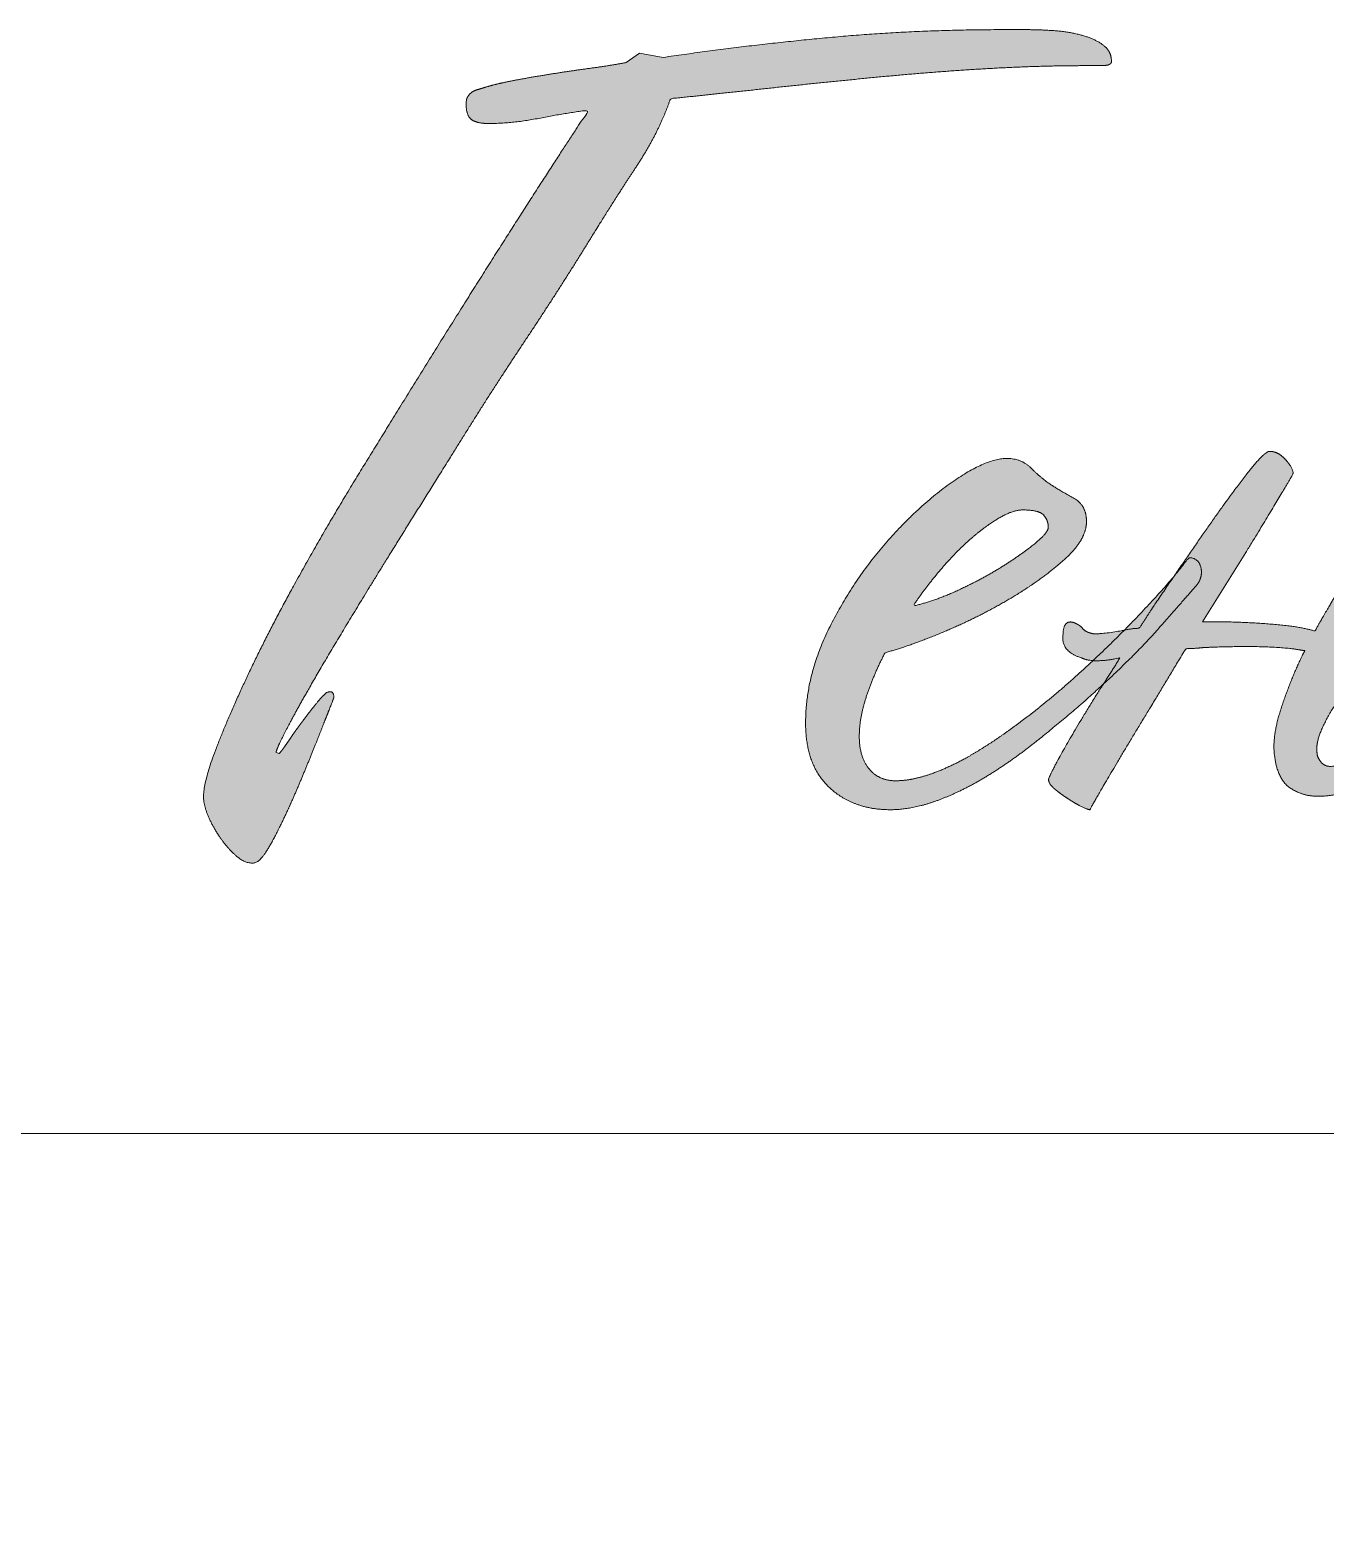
# Model space of a CAD drawing. Header units: metres. Extents: x -1525 to -1043, y -1331 to -1144.
# Drawn here: x -1366.728 to -1366.145, y -1182.446 to -1181.779 of the extents above; entities that cross this region are included whole.
import ezdxf

# ---------------------------------------------------------------- set-up
doc = ezdxf.new("R2010")
doc.units = ezdxf.units.M
doc.header["$MEASUREMENT"] = 0
doc.layers.add('Level 63', color=7, linetype='Continuous', lineweight=0)

# ---------------------------------------------------------------- blocks, each defined once
blk = doc.blocks.new('*U81')
at = {"linetype": 'Continuous', "lineweight": 0}
h = blk.add_hatch(color=5, dxfattribs=at)
edge = h.paths.add_edge_path()
edge.add_spline(control_points=[(-0.52751, 0.19882), (-0.50841, 0.20081), (-0.48812, 0.203), (-0.46783, 0.20519), (-0.44714, 0.20718), (-0.42646, 0.20916), (-0.40617, 0.21036), (-0.38588, 0.21155), (-0.36718, 0.21155)], knot_values=[0, 0, 0, 0.25, 0.25, 0.5, 0.5, 0.75, 0.75, 1, 1, 1], degree=2, periodic=0)
edge.add_line((-0.36718, 0.21155), (-0.36161, 0.21155))
edge.add_spline(control_points=[(-0.36161, 0.21155), (-0.35763, 0.21155), (-0.35763, 0.21313), (-0.35763, 0.2171), (-0.36082, 0.21948), (-0.364, 0.22185), (-0.36897, 0.22324), (-0.37394, 0.22463), (-0.37971, 0.22502), (-0.38548, 0.22542), (-0.39026, 0.22542)], knot_values=[0, 0, 0, 0.2, 0.2, 0.4, 0.4, 0.6, 0.6, 0.8, 0.8, 1, 1, 1], degree=2, periodic=0)
edge.add_line((-0.39026, 0.22542), (-0.3998, 0.22542))
edge.add_spline(control_points=[(-0.3998, 0.22542), (-0.43322, 0.22542), (-0.46565, 0.22244), (-0.49807, 0.21947), (-0.5303, 0.21472)], knot_values=[0, 0, 0, 0.5, 0.5, 1, 1, 1], degree=2, periodic=0)
edge.add_line((-0.5303, 0.21472), (-0.53945, 0.2163))
edge.add_line((-0.53945, 0.2163), (-0.54462, 0.21274))
edge.add_spline(control_points=[(-0.54462, 0.21274), (-0.55098, 0.21155), (-0.55834, 0.21056), (-0.5657, 0.20956), (-0.57326, 0.20837), (-0.58082, 0.20717), (-0.58818, 0.20578), (-0.59554, 0.20439), (-0.60151, 0.2024), (-0.60628, 0.20121), (-0.60628, 0.19683), (-0.60628, 0.19246), (-0.60429, 0.19086), (-0.6023, 0.18927), (-0.59753, 0.18927), (-0.58838, 0.18927), (-0.57823, 0.19126), (-0.56809, 0.19325), (-0.55894, 0.19444)], knot_values=[0, 0, 0, 0.111111, 0.111111, 0.222222, 0.222222, 0.333333, 0.333333, 0.444444, 0.444444, 0.555556, 0.555556, 0.666667, 0.666667, 0.777778, 0.777778, 0.888889, 0.888889, 1, 1, 1], degree=2, periodic=0)
edge.add_spline(control_points=[(-0.55894, 0.19444), (-0.56411, 0.18689), (-0.57465, 0.17058), (-0.5852, 0.15426), (-0.59793, 0.13417), (-0.61066, 0.11408), (-0.62398, 0.0926), (-0.63731, 0.07111), (-0.64805, 0.05361), (-0.65999, 0.03412), (-0.67113, 0.01403), (-0.68227, -0.00606), (-0.69042, -0.02337), (-0.69858, -0.04068), (-0.70335, -0.05361), (-0.70812, -0.06654), (-0.70733, -0.07171), (-0.70693, -0.07489), (-0.70494, -0.07907), (-0.70295, -0.08324), (-0.70017, -0.08702), (-0.69738, -0.0908), (-0.6942, -0.09339), (-0.69102, -0.09597), (-0.68784, -0.09558), (-0.68505, -0.09518), (-0.68028, -0.08603), (-0.6755, -0.07688), (-0.67073, -0.06554), (-0.66595, -0.0542), (-0.66198, -0.04406), (-0.658, -0.03392), (-0.6572, -0.03192)], knot_values=[0, 0, 0, 0.0625, 0.0625, 0.125, 0.125, 0.1875, 0.1875, 0.25, 0.25, 0.3125, 0.3125, 0.375, 0.375, 0.4375, 0.4375, 0.5, 0.5, 0.5625, 0.5625, 0.625, 0.625, 0.6875, 0.6875, 0.75, 0.75, 0.8125, 0.8125, 0.875, 0.875, 0.9375, 0.9375, 1, 1, 1], degree=2, periodic=0)
edge.add_spline(control_points=[(-0.6572, -0.03192), (-0.6572, -0.02874), (-0.65999, -0.02994)], knot_values=[0, 0, 0, 1, 1, 1], degree=2, periodic=0)
edge.add_spline(control_points=[(-0.65999, -0.02994), (-0.66118, -0.03073), (-0.66377, -0.03391), (-0.66635, -0.03709), (-0.66934, -0.04107), (-0.67232, -0.04505), (-0.67471, -0.04863), (-0.6771, -0.05222), (-0.67829, -0.05341)], knot_values=[0, 0, 0, 0.25, 0.25, 0.5, 0.5, 0.75, 0.75, 1, 1, 1], degree=2, periodic=0)
edge.add_line((-0.67829, -0.05341), (-0.67948, -0.05301))
edge.add_spline(control_points=[(-0.67948, -0.05301), (-0.67948, -0.05181), (-0.67491, -0.04306), (-0.67033, -0.03431), (-0.66158, -0.01939), (-0.65283, -0.00447), (-0.6403, 0.01582), (-0.62776, 0.03611), (-0.61225, 0.06077)], knot_values=[0, 0, 0, 0.25, 0.25, 0.5, 0.5, 0.75, 0.75, 1, 1, 1], degree=2, periodic=0)
edge.add_spline(control_points=[(-0.61225, 0.06077), (-0.59832, 0.08345), (-0.584, 0.10493), (-0.56968, 0.12641), (-0.55575, 0.14909), (-0.5486, 0.16063), (-0.54024, 0.17336), (-0.53189, 0.18609), (-0.52751, 0.19882)], knot_values=[0, 0, 0, 0.25, 0.25, 0.5, 0.5, 0.75, 0.75, 1, 1, 1], degree=2, periodic=0)
h = blk.add_hatch(color=5, dxfattribs=at)
edge = h.paths.add_edge_path()
edge.add_spline(control_points=[(-0.22131, -0.0279), (-0.22449, -0.03095), (-0.23048, -0.03549), (-0.23704, -0.04046), (-0.2446, -0.04563), (-0.25256, -0.05081), (-0.26031, -0.05459), (-0.26807, -0.05837), (-0.27324, -0.05837), (-0.27563, -0.05837), (-0.27702, -0.05657), (-0.27842, -0.05478), (-0.27842, -0.05319)], knot_values=[0, 0, 0, 0.154355, 0.154355, 0.323484, 0.323484, 0.492613, 0.492613, 0.661742, 0.661742, 0.830871, 0.830871, 1, 1, 1], degree=2, periodic=0)
edge.add_spline(control_points=[(-0.27842, -0.05319), (-0.27921, -0.04842), (-0.27464, -0.04007), (-0.27006, -0.03171), (-0.26489, -0.02415), (-0.2625, -0.02057), (-0.25852, -0.015), (-0.25455, -0.00943), (-0.25057, -0.00406), (-0.24659, 0.00131), (-0.24341, 0.00569), (-0.24023, 0.01006), (-0.23903, 0.01126)], knot_values=[0, 0, 0, 0.166667, 0.166667, 0.333333, 0.333333, 0.5, 0.5, 0.666667, 0.666667, 0.833333, 0.833333, 1, 1, 1], degree=2, periodic=0)
edge.add_spline(control_points=[(-0.23903, 0.01126), (-0.23704, 0.01404), (-0.23684, 0.02041), (-0.23664, 0.02677), (-0.23704, 0.02996), (-0.23744, 0.03274), (-0.24102, 0.03532), (-0.2446, 0.03791), (-0.24938, 0.03791), (-0.25296, 0.03791), (-0.25614, 0.03592), (-0.25932, 0.03394), (-0.26171, 0.03095), (-0.26409, 0.02796), (-0.26529, 0.02478), (-0.26648, 0.0216), (-0.26648, 0.01961)], knot_values=[0, 0, 0, 0.125, 0.125, 0.25, 0.25, 0.375, 0.375, 0.5, 0.5, 0.625, 0.625, 0.75, 0.75, 0.875, 0.875, 1, 1, 1], degree=2, periodic=0)
edge.add_spline(control_points=[(-0.26648, 0.01961), (-0.26568, 0.01523), (-0.26927, 0.01086), (-0.27006, 0.00966), (-0.27444, 0.00211), (-0.27683, -0.00187), (-0.27921, -0.00625)], knot_values=[0, 0, 0, 0.333333, 0.333333, 0.666667, 0.666667, 1, 1, 1], degree=2, periodic=0)
edge.add_spline(control_points=[(-0.27921, -0.00625), (-0.28319, -0.00506), (-0.28916, -0.00426), (-0.29592, -0.00347), (-0.30348, -0.00307), (-0.31104, -0.00267), (-0.3182, -0.00267)], knot_values=[0, 0, 0, 0.333333, 0.333333, 0.666667, 0.666667, 1, 1, 1], degree=2, periodic=0)
edge.add_line((-0.3182, -0.00267), (-0.32258, -0.00267))
edge.add_line((-0.32258, -0.00267), (-0.30587, 0.02398))
edge.add_spline(control_points=[(-0.30587, 0.02398), (-0.29791, 0.03711), (-0.29274, 0.04566), (-0.28757, 0.05422), (-0.28757, 0.05461)], knot_values=[0, 0, 0, 0.5, 0.5, 1, 1, 1], degree=2, periodic=0)
edge.add_spline(control_points=[(-0.28757, 0.05461), (-0.28796, 0.057), (-0.29075, 0.05998), (-0.29353, 0.06297), (-0.29672, 0.06297), (-0.29871, 0.06297), (-0.30567, 0.05402), (-0.31263, 0.04507), (-0.32218, 0.03134), (-0.32522, 0.02697), (-0.32839, 0.02237)], knot_values=[0, 0, 0, 0.23155, 0.23155, 0.4631, 0.4631, 0.69465, 0.69465, 0.9262, 0.9262, 1, 1, 1], degree=2, periodic=0)
edge.add_line((-0.32839, 0.02237), (-0.32787, 0.02202))
edge.add_spline(control_points=[(-0.32787, 0.02202), (-0.32429, 0.02202), (-0.32329, 0.01863), (-0.3223, 0.01525), (-0.32429, 0.01207)], knot_values=[0, 0, 0, 0.5, 0.5, 1, 1, 1], degree=2, periodic=0)
edge.add_spline(control_points=[(-0.32429, 0.01207), (-0.32906, 0.0065), (-0.3398, -0.00563), (-0.34813, -0.01504), (-0.36076, -0.02672)], knot_values=[0, 0, 0, 0.563292, 0.563292, 1, 1, 1], degree=2, periodic=0)
edge.add_spline(control_points=[(-0.36076, -0.02672), (-0.36136, -0.02762), (-0.36196, -0.02853), (-0.37071, -0.04245), (-0.37628, -0.05239), (-0.38185, -0.06234), (-0.38185, -0.06353), (-0.38185, -0.06512), (-0.37947, -0.06711), (-0.37708, -0.0691), (-0.3743, -0.07089), (-0.37151, -0.07268), (-0.36912, -0.07388), (-0.36673, -0.07507), (-0.36594, -0.07507)], knot_values=[0, 0, 0, 0.024641, 0.024641, 0.187201, 0.187201, 0.349761, 0.349761, 0.512321, 0.512321, 0.67488, 0.67488, 0.83744, 0.83744, 1, 1, 1], degree=2, periodic=0)
edge.add_spline(control_points=[(-0.36594, -0.07507), (-0.36355, -0.07069), (-0.35699, -0.05955), (-0.35042, -0.04841), (-0.34167, -0.03409), (-0.33571, -0.02415), (-0.32894, -0.01301)], knot_values=[0, 0, 0, 0.333333, 0.333333, 0.666667, 0.666667, 1, 1, 1], degree=2, periodic=0)
edge.add_spline(control_points=[(-0.32894, -0.01301), (-0.32576, -0.01301), (-0.32218, -0.01262), (-0.31382, -0.01222), (-0.30507, -0.01222), (-0.29632, -0.01222), (-0.28836, -0.01301), (-0.28558, -0.01341), (-0.28319, -0.01381)], knot_values=[0, 0, 0, 0.25, 0.25, 0.5, 0.5, 0.75, 0.75, 1, 1, 1], degree=2, periodic=0)
edge.add_line((-0.28319, -0.01381), (-0.28398, -0.0154))
edge.add_spline(control_points=[(-0.28398, -0.0154), (-0.28876, -0.02534), (-0.29234, -0.03628), (-0.29592, -0.04722), (-0.29473, -0.05478), (-0.29353, -0.06354), (-0.28876, -0.06672), (-0.28398, -0.0699), (-0.27802, -0.0699), (-0.26887, -0.0699), (-0.25992, -0.06493), (-0.25096, -0.05996), (-0.2446, -0.05598), (-0.24142, -0.05399), (-0.23704, -0.05041), (-0.23266, -0.04683), (-0.22849, -0.04325), (-0.22518, -0.04041), (-0.2225, -0.03783)], knot_values=[0, 0, 0, 0.113755, 0.113755, 0.227509, 0.227509, 0.341264, 0.341264, 0.455018, 0.455018, 0.568773, 0.568773, 0.682527, 0.682527, 0.796282, 0.796282, 0.910037, 0.910037, 1, 1, 1], degree=2, periodic=0)
edge.add_spline(control_points=[(-0.2225, -0.03783), (-0.22224, -0.03287), (-0.22131, -0.0279)], knot_values=[0, 0, 0, 1, 1, 1], degree=2, periodic=0)
h = blk.add_hatch(color=5, dxfattribs=at)
edge = h.paths.add_edge_path()
edge.add_line((-0.3544, -0.01659), (-0.35639, -0.01699))
edge.add_spline(control_points=[(-0.35639, -0.01699), (-0.36134, -0.01789), (-0.36477, -0.01765)], knot_values=[0, 0, 0, 1, 1, 1], degree=2, periodic=0)
edge.add_spline(control_points=[(-0.36477, -0.01765), (-0.37061, -0.02311), (-0.3768, -0.02851), (-0.38516, -0.03567), (-0.39371, -0.04203), (-0.40226, -0.0484), (-0.41062, -0.05337), (-0.41897, -0.05835), (-0.42673, -0.06113), (-0.43449, -0.06392), (-0.44085, -0.06392), (-0.44722, -0.06392), (-0.451, -0.05934), (-0.45478, -0.05476), (-0.45478, -0.0468), (-0.45478, -0.03964), (-0.45199, -0.03128), (-0.44921, -0.02292), (-0.44483, -0.01457)], knot_values=[0, 0, 0, 0.047522, 0.047522, 0.166582, 0.166582, 0.285641, 0.285641, 0.404701, 0.404701, 0.523761, 0.523761, 0.642821, 0.642821, 0.76188, 0.76188, 0.88094, 0.88094, 1, 1, 1], degree=2, periodic=0)
edge.add_spline(control_points=[(-0.44483, -0.01457), (-0.43568, -0.01218), (-0.42236, -0.00661), (-0.40903, -0.00104), (-0.39689, 0.00613), (-0.38476, 0.01329), (-0.376, 0.02105), (-0.36725, 0.02881), (-0.36725, 0.03598), (-0.36725, 0.04235), (-0.37243, 0.04513), (-0.3776, 0.04792), (-0.38118, 0.0503), (-0.38476, 0.05269), (-0.38854, 0.05647), (-0.39232, 0.06025), (-0.39789, 0.06025), (-0.40584, 0.06025), (-0.41877, 0.0513), (-0.4317, 0.04235), (-0.44443, 0.02782), (-0.45717, 0.01329), (-0.46632, -0.00502), (-0.47547, -0.02333), (-0.47547, -0.04164), (-0.47547, -0.05796), (-0.46632, -0.06651), (-0.45717, -0.07507), (-0.44284, -0.07507), (-0.43449, -0.07507), (-0.42514, -0.07168), (-0.41579, -0.0683), (-0.40624, -0.06253), (-0.39669, -0.05675), (-0.38715, -0.0492), (-0.3776, -0.04164), (-0.36845, -0.03368), (-0.36443, -0.0301), (-0.36076, -0.02672)], knot_values=[0, 0, 0, 0.054871, 0.054871, 0.109741, 0.109741, 0.164612, 0.164612, 0.219482, 0.219482, 0.274353, 0.274353, 0.329223, 0.329223, 0.384094, 0.384094, 0.438964, 0.438964, 0.493835, 0.493835, 0.548705, 0.548705, 0.603576, 0.603576, 0.658446, 0.658446, 0.713317, 0.713317, 0.768187, 0.768187, 0.823058, 0.823058, 0.877928, 0.877928, 0.932799, 0.932799, 0.987669, 0.987669, 1, 1, 1], degree=2, periodic=0)
edge.add_spline(control_points=[(-0.36076, -0.02672), (-0.35744, -0.02166), (-0.3544, -0.01659)], knot_values=[0, 0, 0, 1, 1, 1], degree=2, periodic=0)
edge = h.paths.add_edge_path(flags=16)
edge.add_spline(control_points=[(-0.43409, 0.00341), (-0.42892, 0.01097), (-0.42315, 0.01774), (-0.41738, 0.0245), (-0.41161, 0.02947), (-0.40584, 0.03444), (-0.40067, 0.03743), (-0.3955, 0.04041), (-0.39192, 0.04041), (-0.38555, 0.04041), (-0.38376, 0.03842), (-0.38197, 0.03643), (-0.38197, 0.03365)], knot_values=[0, 0, 0, 0.166667, 0.166667, 0.333333, 0.333333, 0.5, 0.5, 0.666667, 0.666667, 0.833333, 0.833333, 1, 1, 1], degree=2, periodic=0)
edge.add_spline(control_points=[(-0.38197, 0.03365), (-0.38197, 0.03166), (-0.38734, 0.02728), (-0.39272, 0.02291), (-0.40047, 0.01813), (-0.40823, 0.01336), (-0.41738, 0.00918), (-0.42653, 0.00501), (-0.43409, 0.00341)], knot_values=[0, 0, 0, 0.25, 0.25, 0.5, 0.5, 0.75, 0.75, 1, 1, 1], degree=2, periodic=0)
h = blk.add_hatch(color=5, dxfattribs=at)
edge = h.paths.add_edge_path()
edge.add_spline(control_points=[(-0.32787, 0.02202), (-0.33027, 0.01877), (-0.33349, 0.01493)], knot_values=[0, 0, 0, 1, 1, 1], degree=2, periodic=0)
edge.add_spline(control_points=[(-0.33349, 0.01493), (-0.33787, 0.00852), (-0.34247, 0.00171), (-0.34446, -0.00148), (-0.34684, -0.00506)], knot_values=[0, 0, 0, 0.299722, 0.299722, 1, 1, 1], degree=2, periodic=0)
edge.add_spline(control_points=[(-0.34684, -0.00506), (-0.34987, -0.00536), (-0.35266, -0.00589)], knot_values=[0, 0, 0, 1, 1, 1], degree=2, periodic=0)
edge.add_spline(control_points=[(-0.35266, -0.00589), (-0.35851, -0.0118), (-0.36477, -0.01765)], knot_values=[0, 0, 0, 1, 1, 1], degree=2, periodic=0)
edge.add_spline(control_points=[(-0.36477, -0.01765), (-0.36134, -0.01789), (-0.35639, -0.01699)], knot_values=[0, 0, 0, 1, 1, 1], degree=2, periodic=0)
edge.add_line((-0.35639, -0.01699), (-0.3544, -0.01659))
edge.add_spline(control_points=[(-0.3544, -0.01659), (-0.35744, -0.02166), (-0.36076, -0.02672)], knot_values=[0, 0, 0, 1, 1, 1], degree=2, periodic=0)
edge.add_spline(control_points=[(-0.36076, -0.02672), (-0.34816, -0.01507), (-0.33985, -0.00569)], knot_values=[0, 0, 0, 1, 1, 1], degree=2, periodic=0)
edge.add_line((-0.33985, -0.00569), (-0.3398, -0.00563))
edge.add_spline(control_points=[(-0.3398, -0.00563), (-0.32906, 0.0065), (-0.32429, 0.01207)], knot_values=[0, 0, 0, 1, 1, 1], degree=2, periodic=0)
edge.add_spline(control_points=[(-0.32429, 0.01207), (-0.3223, 0.01525), (-0.32329, 0.01863), (-0.32429, 0.02202), (-0.32787, 0.02202)], knot_values=[0, 0, 0, 0.5, 0.5, 1, 1, 1], degree=2, periodic=0)
h = blk.add_hatch(color=5, dxfattribs=at)
edge = h.paths.add_edge_path()
edge.add_spline(control_points=[(-0.33349, 0.01493), (-0.33936, 0.00793), (-0.34796, -0.00106), (-0.35028, -0.00348), (-0.35266, -0.00589)], knot_values=[0, 0, 0, 0.787625, 0.787625, 1, 1, 1], degree=2, periodic=0)
edge.add_spline(control_points=[(-0.35266, -0.00589), (-0.34987, -0.00536), (-0.34684, -0.00506)], knot_values=[0, 0, 0, 1, 1, 1], degree=2, periodic=0)
edge.add_spline(control_points=[(-0.34684, -0.00506), (-0.34446, -0.00148), (-0.34247, 0.0017)], knot_values=[0, 0, 0, 1, 1, 1], degree=2, periodic=0)
edge.add_line((-0.34247, 0.0017), (-0.34247, 0.00171))
edge.add_spline(control_points=[(-0.34247, 0.00171), (-0.33787, 0.00852), (-0.33349, 0.01493)], knot_values=[0, 0, 0, 1, 1, 1], degree=2, periodic=0)
h = blk.add_hatch(color=5, dxfattribs=at)
edge = h.paths.add_edge_path()
edge.add_spline(control_points=[(-0.36554, -0.00704), (-0.36753, -0.00665), (-0.36872, -0.00525), (-0.36992, -0.00386), (-0.37191, -0.00307), (-0.37629, -0.00148), (-0.37629, -0.00784)], knot_values=[0, 0, 0, 0.333333, 0.333333, 0.666667, 0.666667, 1, 1, 1], degree=2, periodic=0)
edge.add_spline(control_points=[(-0.37629, -0.00784), (-0.37708, -0.01421), (-0.36912, -0.01659)], knot_values=[0, 0, 0, 1, 1, 1], degree=2, periodic=0)
edge.add_spline(control_points=[(-0.36912, -0.01659), (-0.36739, -0.01746), (-0.36477, -0.01765)], knot_values=[0, 0, 0, 1, 1, 1], degree=2, periodic=0)
edge.add_spline(control_points=[(-0.36477, -0.01765), (-0.35851, -0.0118), (-0.35266, -0.00589)], knot_values=[0, 0, 0, 1, 1, 1], degree=2, periodic=0)
edge.add_spline(control_points=[(-0.35266, -0.00589), (-0.35354, -0.00606), (-0.3544, -0.00625), (-0.36395, -0.00784), (-0.36554, -0.00704)], knot_values=[0, 0, 0, 0.193262, 0.193262, 1, 1, 1], degree=2, periodic=0)
at = {"color": 5, "linetype": 'Continuous', "lineweight": 0, "flags": 128}
for points in [[(-0.3998, 0.22542), (-0.39026, 0.22542)], [(-0.54462, 0.21274), (-0.53945, 0.2163), (-0.5303, 0.21472)], [(-0.36161, 0.21155), (-0.36718, 0.21155)], [(-0.30587, 0.02398), (-0.32258, -0.00267), (-0.3182, -0.00267)], [(-0.3544, -0.01659), (-0.35639, -0.01699)], [(-0.28398, -0.0154), (-0.28319, -0.01381)], [(-0.67948, -0.05301), (-0.67829, -0.05341)]]:
    blk.add_lwpolyline(points, dxfattribs=at)
at = {"color": 5, "linetype": 'Continuous', "lineweight": 0}
for points, knots in [([(-0.5303, 0.21472), (-0.49807, 0.21947), (-0.46565, 0.22244), (-0.43322, 0.22542), (-0.3998, 0.22542)], [0, 0, 0, 0.5, 0.5, 1, 1, 1]), ([(-0.39026, 0.22542), (-0.38548, 0.22542), (-0.37971, 0.22502), (-0.37394, 0.22463), (-0.36897, 0.22324), (-0.364, 0.22185), (-0.36082, 0.21948), (-0.35763, 0.2171), (-0.35763, 0.21313), (-0.35763, 0.21155), (-0.36161, 0.21155)], [0, 0, 0, 0.2, 0.2, 0.4, 0.4, 0.6, 0.6, 0.8, 0.8, 1, 1, 1]), ([(-0.67829, -0.05341), (-0.6771, -0.05222), (-0.67471, -0.04863), (-0.67232, -0.04505), (-0.66934, -0.04107), (-0.66635, -0.03709), (-0.66377, -0.03391), (-0.66118, -0.03073), (-0.65999, -0.02994), (-0.6572, -0.02874), (-0.6572, -0.03192), (-0.658, -0.03392), (-0.66198, -0.04406), (-0.66595, -0.0542), (-0.67073, -0.06554), (-0.6755, -0.07688), (-0.68028, -0.08603), (-0.68505, -0.09518), (-0.68784, -0.09558), (-0.69102, -0.09597), (-0.6942, -0.09339), (-0.69738, -0.0908), (-0.70017, -0.08702), (-0.70295, -0.08324), (-0.70494, -0.07907), (-0.70693, -0.07489), (-0.70733, -0.07171), (-0.70812, -0.06654), (-0.70335, -0.05361), (-0.69858, -0.04068), (-0.69042, -0.02337), (-0.68227, -0.00606), (-0.67113, 0.01403), (-0.65999, 0.03412), (-0.64805, 0.05361), (-0.63731, 0.07111), (-0.62398, 0.0926), (-0.61066, 0.11408), (-0.59793, 0.13417), (-0.5852, 0.15426), (-0.57465, 0.17058), (-0.56411, 0.18689), (-0.55894, 0.19444), (-0.56809, 0.19325), (-0.57823, 0.19126), (-0.58838, 0.18927), (-0.59753, 0.18927), (-0.6023, 0.18927), (-0.60429, 0.19086), (-0.60628, 0.19246), (-0.60628, 0.19683), (-0.60628, 0.20121), (-0.60151, 0.2024), (-0.59554, 0.20439), (-0.58818, 0.20578), (-0.58082, 0.20717), (-0.57326, 0.20837), (-0.5657, 0.20956), (-0.55834, 0.21056), (-0.55098, 0.21155), (-0.54462, 0.21274)], [0, 0, 0, 0.033333, 0.033333, 0.066667, 0.066667, 0.1, 0.1, 0.133333, 0.133333, 0.166667, 0.166667, 0.2, 0.2, 0.233333, 0.233333, 0.266667, 0.266667, 0.3, 0.3, 0.333333, 0.333333, 0.366667, 0.366667, 0.4, 0.4, 0.433333, 0.433333, 0.466667, 0.466667, 0.5, 0.5, 0.533333, 0.533333, 0.566667, 0.566667, 0.6, 0.6, 0.633333, 0.633333, 0.666667, 0.666667, 0.7, 0.7, 0.733333, 0.733333, 0.766667, 0.766667, 0.8, 0.8, 0.833333, 0.833333, 0.866667, 0.866667, 0.9, 0.9, 0.933333, 0.933333, 0.966667, 0.966667, 1, 1, 1]), ([(-0.36718, 0.21155), (-0.38588, 0.21155), (-0.40617, 0.21036), (-0.42646, 0.20916), (-0.44714, 0.20718), (-0.46783, 0.20519), (-0.48812, 0.203), (-0.50841, 0.20081), (-0.52751, 0.19882), (-0.53189, 0.18609), (-0.54024, 0.17336), (-0.5486, 0.16063), (-0.55575, 0.14909), (-0.56968, 0.12641), (-0.584, 0.10493), (-0.59832, 0.08345), (-0.61225, 0.06077)], [0, 0, 0, 0.125, 0.125, 0.25, 0.25, 0.375, 0.375, 0.5, 0.5, 0.625, 0.625, 0.75, 0.75, 0.875, 0.875, 1, 1, 1]), ([(-0.35639, -0.01699), (-0.36514, -0.01858), (-0.36912, -0.01659), (-0.37708, -0.01421), (-0.37629, -0.00784), (-0.37629, -0.00148), (-0.37191, -0.00307), (-0.36992, -0.00386), (-0.36872, -0.00525), (-0.36753, -0.00665), (-0.36554, -0.00704), (-0.36395, -0.00784), (-0.3544, -0.00625), (-0.35082, -0.00545), (-0.34684, -0.00506), (-0.34446, -0.00148), (-0.34247, 0.00171), (-0.33173, 0.01762), (-0.32218, 0.03134), (-0.31263, 0.04507), (-0.30567, 0.05402), (-0.29871, 0.06297), (-0.29672, 0.06297), (-0.29353, 0.06297), (-0.29075, 0.05998), (-0.28796, 0.057), (-0.28757, 0.05461), (-0.28757, 0.05422), (-0.29274, 0.04566), (-0.29791, 0.03711), (-0.30587, 0.02398)], [0, 0, 0, 0.066667, 0.066667, 0.133333, 0.133333, 0.2, 0.2, 0.266667, 0.266667, 0.333333, 0.333333, 0.4, 0.4, 0.466667, 0.466667, 0.533333, 0.533333, 0.6, 0.6, 0.666667, 0.666667, 0.733333, 0.733333, 0.8, 0.8, 0.866667, 0.866667, 0.933333, 0.933333, 1, 1, 1]), ([(-0.61225, 0.06077), (-0.62776, 0.03611), (-0.6403, 0.01582), (-0.65283, -0.00447), (-0.66158, -0.01939), (-0.67033, -0.03431), (-0.67491, -0.04306), (-0.67948, -0.05181), (-0.67948, -0.05301)], [0, 0, 0, 0.25, 0.25, 0.5, 0.5, 0.75, 0.75, 1, 1, 1]), ([(-0.32429, 0.01207), (-0.32906, 0.0065), (-0.3398, -0.00563), (-0.35054, -0.01777), (-0.36845, -0.03368), (-0.3776, -0.04164), (-0.38715, -0.0492), (-0.39669, -0.05675), (-0.40624, -0.06253), (-0.41579, -0.0683), (-0.42514, -0.07168), (-0.43449, -0.07507), (-0.44284, -0.07507), (-0.45717, -0.07507), (-0.46632, -0.06651), (-0.47547, -0.05796), (-0.47547, -0.04164), (-0.47547, -0.02333), (-0.46632, -0.00502), (-0.45717, 0.01329), (-0.44443, 0.02782), (-0.4317, 0.04235), (-0.41877, 0.0513), (-0.40584, 0.06025), (-0.39789, 0.06025), (-0.39232, 0.06025), (-0.38854, 0.05647), (-0.38476, 0.05269), (-0.38118, 0.0503), (-0.3776, 0.04792), (-0.37243, 0.04513), (-0.36725, 0.04235), (-0.36725, 0.03598), (-0.36725, 0.02881), (-0.376, 0.02105), (-0.38476, 0.01329), (-0.39689, 0.00613), (-0.40903, -0.00104), (-0.42236, -0.00661), (-0.43568, -0.01218), (-0.44483, -0.01457), (-0.44921, -0.02292), (-0.45199, -0.03128), (-0.45478, -0.03964), (-0.45478, -0.0468), (-0.45478, -0.05476), (-0.451, -0.05934), (-0.44722, -0.06392), (-0.44085, -0.06392), (-0.43449, -0.06392), (-0.42673, -0.06113), (-0.41897, -0.05835), (-0.41062, -0.05337), (-0.40226, -0.0484), (-0.39371, -0.04203), (-0.38516, -0.03567), (-0.3768, -0.02851), (-0.36129, -0.01498), (-0.34796, -0.00106), (-0.33463, 0.01287), (-0.32787, 0.02202), (-0.32429, 0.02202), (-0.32329, 0.01863), (-0.3223, 0.01525), (-0.32429, 0.01207)], [0, 0, 0, 0.03125, 0.03125, 0.0625, 0.0625, 0.09375, 0.09375, 0.125, 0.125, 0.15625, 0.15625, 0.1875, 0.1875, 0.21875, 0.21875, 0.25, 0.25, 0.28125, 0.28125, 0.3125, 0.3125, 0.34375, 0.34375, 0.375, 0.375, 0.40625, 0.40625, 0.4375, 0.4375, 0.46875, 0.46875, 0.5, 0.5, 0.53125, 0.53125, 0.5625, 0.5625, 0.59375, 0.59375, 0.625, 0.625, 0.65625, 0.65625, 0.6875, 0.6875, 0.71875, 0.71875, 0.75, 0.75, 0.78125, 0.78125, 0.8125, 0.8125, 0.84375, 0.84375, 0.875, 0.875, 0.90625, 0.90625, 0.9375, 0.9375, 0.96875, 0.96875, 1, 1, 1]), ([(-0.38197, 0.03365), (-0.38197, 0.03643), (-0.38376, 0.03842), (-0.38555, 0.04041), (-0.39192, 0.04041), (-0.3955, 0.04041), (-0.40067, 0.03743), (-0.40584, 0.03444), (-0.41161, 0.02947), (-0.41738, 0.0245), (-0.42315, 0.01774), (-0.42892, 0.01097), (-0.43409, 0.00341), (-0.42653, 0.00501), (-0.41738, 0.00918), (-0.40823, 0.01336), (-0.40047, 0.01813), (-0.39272, 0.02291), (-0.38734, 0.02728), (-0.38197, 0.03166), (-0.38197, 0.03365)], [0, 0, 0, 0.1, 0.1, 0.2, 0.2, 0.3, 0.3, 0.4, 0.4, 0.5, 0.5, 0.6, 0.6, 0.7, 0.7, 0.8, 0.8, 0.9, 0.9, 1, 1, 1]), ([(-0.3182, -0.00267), (-0.31104, -0.00267), (-0.30348, -0.00307), (-0.29592, -0.00347), (-0.28916, -0.00426), (-0.28319, -0.00506), (-0.27921, -0.00625), (-0.27683, -0.00187), (-0.27444, 0.00211), (-0.27006, 0.00966), (-0.26927, 0.01086), (-0.26568, 0.01523), (-0.26648, 0.01961), (-0.26648, 0.0216), (-0.26529, 0.02478), (-0.26409, 0.02796), (-0.26171, 0.03095), (-0.25932, 0.03394), (-0.25614, 0.03592), (-0.25296, 0.03791), (-0.24938, 0.03791), (-0.2446, 0.03791), (-0.24102, 0.03532), (-0.23744, 0.03274), (-0.23704, 0.02996), (-0.23664, 0.02677), (-0.23684, 0.02041), (-0.23704, 0.01404), (-0.23903, 0.01126), (-0.24023, 0.01006), (-0.24341, 0.00569), (-0.24659, 0.00131), (-0.25057, -0.00406), (-0.25455, -0.00943), (-0.25852, -0.015), (-0.2625, -0.02057), (-0.26489, -0.02415), (-0.27006, -0.03171), (-0.27464, -0.04007), (-0.27921, -0.04842), (-0.27842, -0.05319), (-0.27842, -0.05478), (-0.27702, -0.05657), (-0.27563, -0.05837), (-0.27324, -0.05837), (-0.26807, -0.05837), (-0.26031, -0.05459), (-0.25256, -0.05081), (-0.2446, -0.04563), (-0.23704, -0.04046), (-0.23048, -0.03549), (-0.22391, -0.03052), (-0.22073, -0.02733), (-0.21755, -0.02733), (-0.21675, -0.03211)], [0, 0, 0, 0.037037, 0.037037, 0.074074, 0.074074, 0.111111, 0.111111, 0.148148, 0.148148, 0.185185, 0.185185, 0.222222, 0.222222, 0.259259, 0.259259, 0.296296, 0.296296, 0.333333, 0.333333, 0.37037, 0.37037, 0.407407, 0.407407, 0.444444, 0.444444, 0.481481, 0.481481, 0.518519, 0.518519, 0.555556, 0.555556, 0.592593, 0.592593, 0.62963, 0.62963, 0.666667, 0.666667, 0.703704, 0.703704, 0.740741, 0.740741, 0.777778, 0.777778, 0.814815, 0.814815, 0.851852, 0.851852, 0.888889, 0.888889, 0.925926, 0.925926, 0.962963, 0.962963, 1, 1, 1]), ([(-0.28319, -0.01381), (-0.28558, -0.01341), (-0.28836, -0.01301), (-0.29632, -0.01222), (-0.30507, -0.01222), (-0.31382, -0.01222), (-0.32218, -0.01262), (-0.32576, -0.01301), (-0.32894, -0.01301), (-0.33571, -0.02415), (-0.34167, -0.03409), (-0.35042, -0.04841), (-0.35699, -0.05955), (-0.36355, -0.07069), (-0.36594, -0.07507), (-0.36673, -0.07507), (-0.36912, -0.07388), (-0.37151, -0.07268), (-0.3743, -0.07089), (-0.37708, -0.0691), (-0.37947, -0.06711), (-0.38185, -0.06512), (-0.38185, -0.06353), (-0.38185, -0.06234), (-0.37628, -0.05239), (-0.37071, -0.04245), (-0.36196, -0.02853), (-0.35799, -0.02256), (-0.3544, -0.01659)], [0, 0, 0, 0.071429, 0.071429, 0.142857, 0.142857, 0.214286, 0.214286, 0.285714, 0.285714, 0.357143, 0.357143, 0.428571, 0.428571, 0.5, 0.5, 0.571429, 0.571429, 0.642857, 0.642857, 0.714286, 0.714286, 0.785714, 0.785714, 0.857143, 0.857143, 0.928571, 0.928571, 1, 1, 1]), ([(-0.22113, -0.03648), (-0.22431, -0.03967), (-0.22849, -0.04325), (-0.23266, -0.04683), (-0.23704, -0.05041), (-0.24142, -0.05399), (-0.2446, -0.05598), (-0.25096, -0.05996), (-0.25992, -0.06493), (-0.26887, -0.0699), (-0.27802, -0.0699), (-0.28398, -0.0699), (-0.28876, -0.06672), (-0.29353, -0.06354), (-0.29473, -0.05478), (-0.29592, -0.04722), (-0.29234, -0.03628), (-0.28876, -0.02534), (-0.28398, -0.0154)], [0, 0, 0, 0.111111, 0.111111, 0.222222, 0.222222, 0.333333, 0.333333, 0.444444, 0.444444, 0.555556, 0.555556, 0.666667, 0.666667, 0.777778, 0.777778, 0.888889, 0.888889, 1, 1, 1])]:
    blk.add_open_spline(points, degree=2, knots=knots, dxfattribs=at)

msp = doc.modelspace()

# ---------------------------------------------------------------- linework, layer by layer
at = {"color": 5, "linetype": 'Continuous', "lineweight": 0}
msp.add_spline([(-1366.71247038, -1183.7195564), (-1366.60980498, -1183.48473859), (-1366.58462162, -1183.39075303), (-1366.58462162, -1183.33754911), (-1366.61584896, -1183.30632177), (-1366.66512923, -1183.30632177), (-1366.7424755, -1183.35097766), (-1366.79722802, -1183.42076599), (-1366.81167969, -1183.46115433), (-1366.81167969, -1183.52977093), (-1366.7946322, -1183.59339303), (-1366.75179532, -1183.65409067), (-1366.70253336, -1183.68253208), (-1366.63577074, -1183.6936752), (-1366.56771858, -1183.67544068), (-1366.50924247, -1183.64884455), (-1366.46913543, -1183.61784478), (-1366.39777166, -1183.49423909), (-1366.33157774, -1183.35817559), (-1366.27785227, -1183.24774781), (-1366.22162284, -1183.15035558), (-1366.18440938, -1183.09819466), (-1366.16704532, -1183.09354198), (-1366.16035183, -1183.11852242), (-1366.17136387, -1183.15961992), (-1366.20383671, -1183.20446012), (-1366.39506369, -1183.57289074), (-1366.45583169, -1183.678144), (-1366.501346, -1183.7044217), (-1366.5135194, -1183.68333676), (-1366.51917273, -1183.66223827), (-1366.52666485, -1183.58676758), (-1366.4935412, -1183.46314844), (-1366.39869911, -1183.25645536), (-1366.30043695, -1183.0862603), (-1366.39749067, -1183.28357312), (-1366.33434824, -1183.22798002), (-1366.46312046, -1183.45102005), (-1366.36237009, -1183.32049588), (-1366.28819909, -1183.27767323), (-1366.23195324, -1183.29274426), (-1366.20515462, -1183.35287281), (-1366.19724426, -1183.44979332), (-1366.26802338, -1183.6726133), (-1366.35579061, -1183.73690209), (-1366.42034961, -1183.76383536), (-1366.5195546, -1183.76758746), (-1366.58833308, -1183.73842636), (-1366.60084795, -1183.71674997), (-1366.60840424, -1183.66613537), (-1366.59463635, -1183.61475288), (-1366.51892085, -1183.5871686), (-1366.36601848, -1183.45019522), (-1366.48151229, -1183.67742371), (-1366.42205404, -1183.64309547), (-1366.26781671, -1183.48885814), (-1366.25569766, -1183.4436292), (-1366.38086498, -1183.66042538), (-1366.24789965, -1183.55943982), (-1366.17954246, -1183.4365301), (-1366.29689719, -1183.66955794), (-1366.13503014, -1183.54196066), (-1366.07657242, -1183.4365301), (-1366.19977842, -1183.65410797), (-1366.03366752, -1183.54810106), (-1365.96718926, -1183.4365301), (-1366.07698306, -1183.65638098), (-1365.90711045, -1183.51988614), (-1365.85959933, -1183.4365301), (-1365.96121586, -1183.65318081), (-1365.76362432, -1183.46113936), (-1365.75875411, -1183.44892364), (-1365.85722235, -1183.64123207), (-1365.61306385, -1183.41427119), (-1365.61039863, -1183.40432446), (-1365.73448244, -1183.64478592), (-1365.51541209, -1183.41417909), (-1365.51541209, -1183.38523403), (-1365.62462098, -1183.63307094), (-1365.32436614, -1183.40821439), (-1364.98030737, -1182.91513717), (-1364.84535238, -1182.6246168), (-1365.82285235, -1184.31769642), (-1365.63973979, -1183.88571579), (-1365.41500469, -1183.59512394), (-1365.26186264, -1183.4419819), (-1365.31748011, -1183.53831418), (-1365.5875454, -1183.57068397), (-1365.14484626, -1183.52812)], degree=3, dxfattribs=at)
at = {"layer": 'Level 63', "color": 7, "linetype": 'Continuous', "lineweight": 0}
msp.add_line((-1370.77251694, -1182.27538635), (-1364.27251694, -1182.27538635), dxfattribs=at)

# ---------------------------------------------------------------- block references
at = {"color": 5, "linetype": 'Continuous', "lineweight": 0, "xscale": 1.166982693817973, "yscale": 1.166982693817973, "zscale": 1.166982693817973}
msp.add_blockref('*U81', (-1365.82420624, -1182.04226479), dxfattribs=at)

doc.saveas('drawing.dxf')
